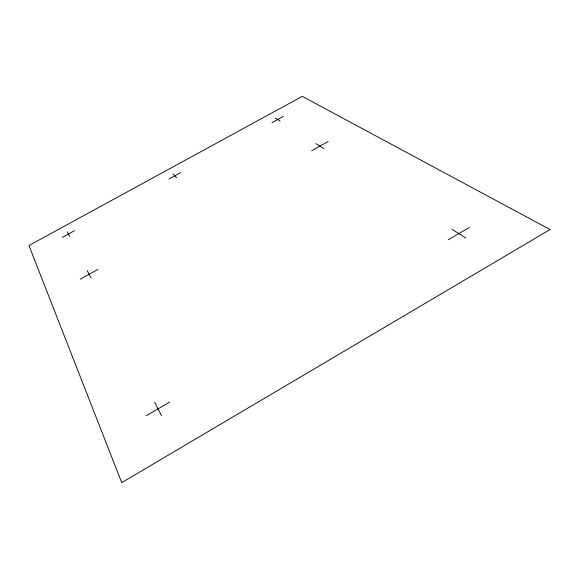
<?xml version="1.0" encoding="UTF-8"?>
<svg xmlns="http://www.w3.org/2000/svg" width="579" height="579" viewBox="0 0 579 579"><rect width="100%" height="100%" fill="white"/><g stroke="black" fill="none" stroke-linecap="round" stroke-linejoin="round"><path stroke-width="0.87" d="M146.342 415.671L169.669 402.087M448.24 239.778L469.41 227.446M80.235 279.223L97.923 269.401M311.676 150.692L328.105 141.565M62.416 237.332L74.481 230.724M168.945 179.027L180.619 172.636M272.007 122.618L283.305 116.437M275.235 118L280.113 121.069M315.982 143.65L323.893 148.629M452.061 229.327L465.791 237.976M172.962 173.924L176.631 177.753M67.28 231.723L69.654 236.355M87.168 270.552L91.048 278.123M154.622 402.224L161.512 415.679M550.05 229.552L121.713 482.647L28.95 245.518L302.267 96.353L550.05 229.552"/></g></svg>
